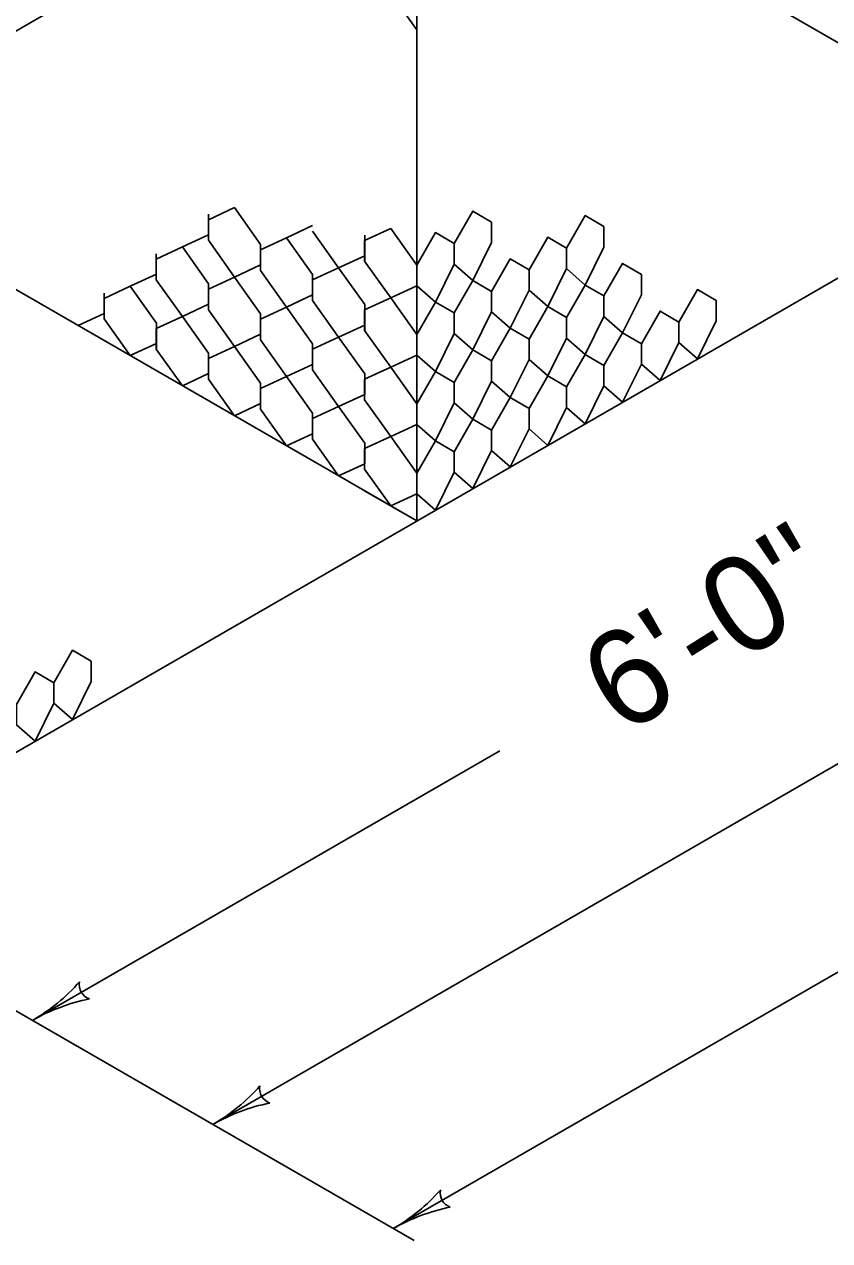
# Model space of a CAD drawing. Extents: x 997.6 to 1037.5, y 998.9 to 1022.9.
# Drawn here: x 1028.025 to 1029.699, y 1006.961 to 1009.49 of the extents above; entities that cross this region are included whole.
import ezdxf

# ---------------------------------------------------------------- set-up
doc = ezdxf.new("R2010")
doc.units = 0
doc.layers.add('Level 1', color=7, linetype='Continuous')

msp = doc.modelspace()

# ---------------------------------------------------------------- linework, layer by layer
at = {"layer": 'Level 1'}
for p, q in [((1027.5418, 1009.2078), (1030.1398, 1010.7078)), ((1028.8408, 1008.4578), (1028.8408, 1010.1898)), ((1026.2428, 1008.4578), (1028.8408, 1009.9578)), ((1028.8408, 1009.9578), (1030.1398, 1009.2078)), ((1028.7867, 1009.5553), (1028.8408, 1009.4788)), ((1027.5418, 1007.7078), (1030.1398, 1009.2078)), ((1028.8408, 1008.4578), (1027.5418, 1009.2078)), ((1028.4619, 1009.1093), (1028.4078, 1009.084)), ((1028.4078, 1009.053), (1028.4078, 1009.0955)), ((1028.4078, 1009.0528), (1028.4078, 1009.0954)), ((1028.4078, 1009.0526), (1028.4078, 1009.0952)), ((1028.4619, 1009.1093), (1028.5161, 1009.0327)), ((1028.4078, 1009.0417), (1028.4078, 1009.0843)), ((1028.4078, 1009.0416), (1028.4078, 1009.0843)), ((1028.4078, 1009.0417), (1028.4078, 1009.0843)), ((1028.4078, 1009.0416), (1028.4078, 1009.0843)), ((1028.4078, 1009.0417), (1028.4078, 1009.0843)), ((1028.4078, 1009.0416), (1028.4078, 1009.0843)), ((1028.4078, 1009.0417), (1028.4078, 1009.0843)), ((1028.4078, 1009.0416), (1028.4078, 1009.0843)), ((1028.4078, 1009.0417), (1028.4078, 1009.0843)), ((1028.4078, 1009.0417), (1028.4078, 1009.0843)), ((1028.4078, 1009.0416), (1028.4078, 1009.0843)), ((1028.4078, 1009.0416), (1028.4078, 1009.0843)), ((1028.4078, 1009.0416), (1028.4078, 1009.0843)), ((1028.4078, 1009.0416), (1028.4078, 1009.0843)), ((1028.4078, 1009.0416), (1028.4078, 1009.0843)), ((1028.4078, 1009.0417), (1028.4078, 1009.0843)), ((1028.4078, 1009.0415), (1028.4078, 1009.0842)), ((1028.4078, 1009.0415), (1028.4078, 1009.0842)), ((1028.4078, 1009.0415), (1028.4078, 1009.0842)), ((1028.4078, 1009.0415), (1028.4078, 1009.0842)), ((1028.4078, 1009.0415), (1028.4078, 1009.0842)), ((1028.4078, 1009.0415), (1028.4078, 1009.0842)), ((1028.4078, 1009.0413), (1028.4078, 1009.084)), ((1028.5701, 1009.0467), (1028.6243, 1009.0718)), ((1028.7866, 1009.0661), (1028.7325, 1009.0408)), ((1028.7866, 1009.0661), (1028.8408, 1008.9895)), ((1028.3536, 1009.0275), (1028.4078, 1009.0527)), ((1028.4619, 1008.965), (1028.4078, 1009.0413)), ((1028.5701, 1009.0467), (1028.5159, 1009.0215)), ((1028.5701, 1009.0467), (1028.6243, 1008.9702)), ((1028.6784, 1008.9843), (1028.6243, 1009.0606)), ((1028.7325, 1008.9984), (1028.7325, 1009.0411)), ((1028.7325, 1008.9984), (1028.7325, 1009.0411)), ((1028.7325, 1008.9984), (1028.7325, 1009.0411)), ((1028.7325, 1008.9984), (1028.7325, 1009.0411)), ((1028.7325, 1008.9983), (1028.7325, 1009.041)), ((1028.7325, 1008.9983), (1028.7325, 1009.041)), ((1028.7325, 1008.9983), (1028.7325, 1009.041)), ((1028.7325, 1008.9983), (1028.7325, 1009.041)), ((1028.7325, 1008.9983), (1028.7325, 1009.041)), ((1028.7325, 1008.9983), (1028.7325, 1009.041)), ((1028.7325, 1008.9982), (1028.7325, 1009.0408)), ((1028.7326, 1009.0098), (1028.7326, 1009.0523)), ((1028.7326, 1009.0097), (1028.7326, 1009.0523)), ((1028.7326, 1009.0094), (1028.7326, 1009.052)), ((1028.7326, 1008.9985), (1028.7326, 1009.0412)), ((1028.7326, 1008.9985), (1028.7326, 1009.0412)), ((1028.7326, 1008.9985), (1028.7326, 1009.0412)), ((1028.7326, 1008.9985), (1028.7326, 1009.0412)), ((1028.7326, 1008.9985), (1028.7326, 1009.0412)), ((1028.7326, 1008.9985), (1028.7326, 1009.0412)), ((1028.7326, 1008.9985), (1028.7326, 1009.0412)), ((1028.7326, 1008.9984), (1028.7326, 1009.0411)), ((1028.7326, 1008.9984), (1028.7326, 1009.0411)), ((1028.7326, 1008.9984), (1028.7326, 1009.0411)), ((1028.7326, 1008.9984), (1028.7326, 1009.0411)), ((1028.7326, 1008.9984), (1028.7326, 1009.0411)), ((1028.3536, 1009.0275), (1028.2994, 1009.0022)), ((1028.2995, 1008.9708), (1028.2995, 1009.0133)), ((1028.3536, 1009.0275), (1028.4078, 1008.9509)), ((1028.5159, 1008.979), (1028.5159, 1009.0217)), ((1028.5159, 1008.979), (1028.5159, 1009.0217)), ((1028.5159, 1008.979), (1028.5159, 1009.0217)), ((1028.5159, 1008.979), (1028.5159, 1009.0217)), ((1028.5159, 1008.979), (1028.5159, 1009.0217)), ((1028.5159, 1008.979), (1028.5159, 1009.0217)), ((1028.5159, 1008.979), (1028.5159, 1009.0217)), ((1028.5159, 1008.979), (1028.5159, 1009.0217)), ((1028.5159, 1008.979), (1028.5159, 1009.0217)), ((1028.5159, 1008.9789), (1028.5159, 1009.0216)), ((1028.5159, 1008.9788), (1028.5159, 1009.0215)), ((1028.516, 1008.99), (1028.516, 1009.0326)), ((1028.516, 1008.9792), (1028.516, 1009.0218)), ((1028.516, 1008.9791), (1028.516, 1009.0218)), ((1028.5161, 1008.9904), (1028.5161, 1009.033)), ((1028.5161, 1008.9903), (1028.5161, 1009.0328)), ((1028.5161, 1008.9792), (1028.5161, 1009.0218)), ((1028.5161, 1008.9792), (1028.5161, 1009.0218)), ((1028.5161, 1008.9792), (1028.5161, 1009.0218)), ((1028.5161, 1008.9792), (1028.5161, 1009.0218)), ((1028.5161, 1008.9792), (1028.5161, 1009.0218)), ((1028.5161, 1008.979), (1028.5161, 1009.0217)), ((1028.5161, 1008.979), (1028.5161, 1009.0217)), ((1028.5161, 1008.979), (1028.5161, 1009.0217)), ((1028.5161, 1008.979), (1028.5161, 1009.0217)), ((1028.5161, 1008.979), (1028.5161, 1009.0217)), ((1028.2994, 1008.9595), (1028.2994, 1009.0022)), ((1028.4619, 1008.965), (1028.5161, 1008.9902)), ((1028.6784, 1008.9843), (1028.7326, 1009.0094)), ((1028.7866, 1008.9218), (1028.7325, 1008.9982)), ((1028.2454, 1008.9458), (1028.2996, 1008.9709)), ((1028.4619, 1008.965), (1028.4078, 1008.9398)), ((1028.4619, 1008.965), (1028.5161, 1008.8885)), ((1028.5701, 1008.9025), (1028.5159, 1008.9788)), ((1028.6784, 1008.9843), (1028.6243, 1008.959)), ((1028.6243, 1008.928), (1028.6243, 1008.9705)), ((1028.6243, 1008.9278), (1028.6243, 1008.9704)), ((1028.6243, 1008.9276), (1028.6243, 1008.9702)), ((1028.6784, 1008.9843), (1028.7326, 1008.9077)), ((1028.2454, 1008.9458), (1028.1913, 1008.9205)), ((1028.2454, 1008.9458), (1028.2996, 1008.8692)), ((1028.3536, 1008.8832), (1028.2994, 1008.9595)), ((1028.4078, 1008.9083), (1028.4078, 1008.9508)), ((1028.4078, 1008.8971), (1028.4078, 1008.9398)), ((1028.6243, 1008.9167), (1028.6243, 1008.9593)), ((1028.6243, 1008.9166), (1028.6243, 1008.9593)), ((1028.6243, 1008.9167), (1028.6243, 1008.9593)), ((1028.6243, 1008.9166), (1028.6243, 1008.9593)), ((1028.6243, 1008.9167), (1028.6243, 1008.9593)), ((1028.6243, 1008.9166), (1028.6243, 1008.9593)), ((1028.6243, 1008.9167), (1028.6243, 1008.9593)), ((1028.6243, 1008.9166), (1028.6243, 1008.9593)), ((1028.6243, 1008.9167), (1028.6243, 1008.9593)), ((1028.6243, 1008.9167), (1028.6243, 1008.9593)), ((1028.6243, 1008.9166), (1028.6243, 1008.9593)), ((1028.6243, 1008.9166), (1028.6243, 1008.9593)), ((1028.6243, 1008.9166), (1028.6243, 1008.9593)), ((1028.6243, 1008.9166), (1028.6243, 1008.9593)), ((1028.6243, 1008.9166), (1028.6243, 1008.9593)), ((1028.6243, 1008.9167), (1028.6243, 1008.9593)), ((1028.6243, 1008.9165), (1028.6243, 1008.9592)), ((1028.6243, 1008.9165), (1028.6243, 1008.9592)), ((1028.6243, 1008.9165), (1028.6243, 1008.9592)), ((1028.6243, 1008.9165), (1028.6243, 1008.9592)), ((1028.6243, 1008.9165), (1028.6243, 1008.9592)), ((1028.6243, 1008.9165), (1028.6243, 1008.9592)), ((1028.6243, 1008.9163), (1028.6243, 1008.959)), ((1028.7866, 1008.9218), (1028.8408, 1008.947)), ((1028.1912, 1008.8778), (1028.1912, 1008.9204)), ((1028.1912, 1008.8778), (1028.1912, 1008.9204)), ((1028.1913, 1008.8892), (1028.1913, 1008.9317)), ((1028.1913, 1008.8778), (1028.1913, 1008.9205)), ((1028.1913, 1008.8778), (1028.1913, 1008.9205)), ((1028.1913, 1008.8778), (1028.1913, 1008.9205)), ((1028.1913, 1008.8778), (1028.1913, 1008.9205)), ((1028.5701, 1008.9025), (1028.6243, 1008.9277)), ((1028.6784, 1008.84), (1028.6243, 1008.9163)), ((1028.7866, 1008.9218), (1028.7325, 1008.8966)), ((1028.7866, 1008.9218), (1028.8408, 1008.8453)), ((1028.1371, 1008.864), (1028.1913, 1008.8892)), ((1028.3536, 1008.8832), (1028.4078, 1008.9083)), ((1028.4619, 1008.8208), (1028.4078, 1008.8971)), ((1028.5701, 1008.9025), (1028.5159, 1008.8772)), ((1028.516, 1008.8458), (1028.516, 1008.8883)), ((1028.5701, 1008.9025), (1028.6243, 1008.8259)), ((1028.7325, 1008.8542), (1028.7325, 1008.8968)), ((1028.7325, 1008.8542), (1028.7325, 1008.8968)), ((1028.7325, 1008.8542), (1028.7325, 1008.8968)), ((1028.7325, 1008.8542), (1028.7325, 1008.8968)), ((1028.7325, 1008.8542), (1028.7325, 1008.8968)), ((1028.7325, 1008.8541), (1028.7325, 1008.8968)), ((1028.7325, 1008.8541), (1028.7325, 1008.8968)), ((1028.7325, 1008.8541), (1028.7325, 1008.8968)), ((1028.7325, 1008.8541), (1028.7325, 1008.8968)), ((1028.7325, 1008.854), (1028.7325, 1008.8967)), ((1028.7325, 1008.8539), (1028.7325, 1008.8966)), ((1028.7326, 1008.8655), (1028.7326, 1008.9081)), ((1028.7326, 1008.8655), (1028.7326, 1008.908)), ((1028.7326, 1008.8652), (1028.7326, 1008.9077)), ((1028.7326, 1008.8543), (1028.7326, 1008.897)), ((1028.7326, 1008.8543), (1028.7326, 1008.8969)), ((1028.7326, 1008.8543), (1028.7326, 1008.8969)), ((1028.7326, 1008.8543), (1028.7326, 1008.8969)), ((1028.7326, 1008.8543), (1028.7326, 1008.8969)), ((1028.7326, 1008.8543), (1028.7326, 1008.8969)), ((1028.7326, 1008.8542), (1028.7326, 1008.8968)), ((1028.7326, 1008.8542), (1028.7326, 1008.8968)), ((1028.7326, 1008.8542), (1028.7326, 1008.8968)), ((1028.7326, 1008.8542), (1028.7326, 1008.8968)), ((1028.7326, 1008.8542), (1028.7326, 1008.8968)), ((1028.7326, 1008.8542), (1028.7326, 1008.8968)), ((1028.2454, 1008.8015), (1028.1913, 1008.8778)), ((1028.3536, 1008.8832), (1028.2994, 1008.858)), ((1028.2996, 1008.8267), (1028.2996, 1008.8692)), ((1028.3536, 1008.8832), (1028.4078, 1008.8067)), ((1028.5159, 1008.8345), (1028.5159, 1008.8772)), ((1028.6784, 1008.84), (1028.7326, 1008.8652)), ((1028.2994, 1008.8153), (1028.2994, 1008.858)), ((1028.2994, 1008.8153), (1028.2994, 1008.858)), ((1028.2995, 1008.8154), (1028.2995, 1008.8581)), ((1028.2996, 1008.8153), (1028.2996, 1008.858)), ((1028.2996, 1008.8153), (1028.2996, 1008.858)), ((1028.4619, 1008.8208), (1028.5161, 1008.8459)), ((1028.5701, 1008.7582), (1028.5159, 1008.8345)), ((1028.6784, 1008.84), (1028.6243, 1008.8148)), ((1028.6784, 1008.84), (1028.7326, 1008.7635)), ((1028.7866, 1008.7776), (1028.7325, 1008.8539)), ((1028.2454, 1008.8015), (1028.2996, 1008.8267)), ((1028.3536, 1008.739), (1028.2994, 1008.8153)), ((1028.4619, 1008.8208), (1028.4078, 1008.7955)), ((1028.4619, 1008.8208), (1028.5161, 1008.7442)), ((1028.6243, 1008.7833), (1028.6243, 1008.8258)), ((1028.6243, 1008.7721), (1028.6243, 1008.8148)), ((1028.4077, 1008.7528), (1028.4077, 1008.7954)), ((1028.4078, 1008.7642), (1028.4078, 1008.8067)), ((1028.4078, 1008.7528), (1028.4078, 1008.7955)), ((1028.4078, 1008.7528), (1028.4078, 1008.7955)), ((1028.4078, 1008.7528), (1028.4078, 1008.7955)), ((1028.5701, 1008.7582), (1028.6243, 1008.7833)), ((1028.7866, 1008.7776), (1028.8408, 1008.8028)), ((1028.3536, 1008.739), (1028.4078, 1008.7642)), ((1028.5701, 1008.7582), (1028.5159, 1008.733)), ((1028.5701, 1008.7582), (1028.6243, 1008.6817)), ((1028.6784, 1008.6958), (1028.6243, 1008.7721)), ((1028.7866, 1008.7776), (1028.7325, 1008.7523)), ((1028.7326, 1008.7209), (1028.7326, 1008.7635)), ((1028.7866, 1008.7776), (1028.8408, 1008.701)), ((1028.4619, 1008.6765), (1028.4078, 1008.7528)), ((1028.5159, 1008.6903), (1028.5159, 1008.733)), ((1028.516, 1008.6904), (1028.516, 1008.7331)), ((1028.5161, 1008.7017), (1028.5161, 1008.7442)), ((1028.5161, 1008.6903), (1028.5161, 1008.733)), ((1028.7325, 1008.7097), (1028.7325, 1008.7523)), ((1028.6784, 1008.6958), (1028.7326, 1008.7209)), ((1028.7866, 1008.6333), (1028.7325, 1008.7097)), ((1028.4619, 1008.6765), (1028.5161, 1008.7017)), ((1028.5701, 1008.614), (1028.5159, 1008.6903)), ((1028.6784, 1008.6958), (1028.6243, 1008.6705)), ((1028.6243, 1008.6392), (1028.6243, 1008.6817)), ((1028.6784, 1008.6958), (1028.7326, 1008.6192)), ((1028.6243, 1008.6278), (1028.6243, 1008.6705)), ((1028.6243, 1008.6278), (1028.6243, 1008.6705)), ((1028.7866, 1008.6333), (1028.8408, 1008.6585)), ((1028.5701, 1008.614), (1028.6243, 1008.6392)), ((1028.7866, 1008.6333), (1028.7325, 1008.6081)), ((1028.7866, 1008.6333), (1028.8408, 1008.5568)), ((1028.6784, 1008.5515), (1028.6243, 1008.6278)), ((1028.7325, 1008.5654), (1028.7325, 1008.6081)), ((1028.7326, 1008.5767), (1028.7326, 1008.6192)), ((1028.8408, 1008.5568), (1028.8798, 1008.6245)), ((1028.8798, 1008.6245), (1028.9186, 1008.6017)), ((1028.9186, 1008.6017), (1028.9186, 1008.5592)), ((1028.6784, 1008.5515), (1028.7326, 1008.5767)), ((1028.7866, 1008.4891), (1028.7325, 1008.5654)), ((1028.8408, 1008.5143), (1028.8408, 1008.5568)), ((1028.8408, 1008.5143), (1028.8408, 1008.5568)), ((1028.8408, 1008.5143), (1028.8408, 1008.5568)), ((1028.9186, 1008.5592), (1028.8798, 1008.4803)), ((1028.7325, 1008.5203), (1028.8408, 1008.4578)), ((1028.7866, 1008.4891), (1028.8408, 1008.5143)), ((1028.8798, 1008.4803), (1028.8408, 1008.5143)), ((1028.7919, 1006.9862), (1031.3896, 1008.4857)), ((1028.4168, 1007.2027), (1030.1528, 1008.2048)), ((1028.0418, 1007.4192), (1029.0133, 1007.98)), ((1027.6283, 1007.6578), (1028.8352, 1006.9612))]:
    msp.add_line(p, q, dxfattribs=at)
for points in [[(1028.9186, 1009.0345), (1028.9575, 1009.1022), (1028.9964, 1009.0793), (1028.9964, 1009.0368), (1028.9575, 1008.9579), (1028.9186, 1008.9919), (1028.9186, 1009.0345)], [(1029.1519, 1009.025), (1029.1909, 1009.0927), (1029.2298, 1009.0698), (1029.2298, 1009.0273), (1029.1909, 1008.9484), (1029.1519, 1008.9824), (1029.1519, 1009.025)], [(1028.8408, 1008.9895), (1028.8798, 1009.0573), (1028.9186, 1009.0345), (1028.9186, 1008.9919), (1028.8798, 1008.913), (1028.8408, 1008.947), (1028.8408, 1008.9895)], [(1029.0742, 1008.98), (1029.1131, 1009.0478), (1029.1519, 1009.025), (1029.1519, 1008.9824), (1029.1131, 1008.9035), (1029.0742, 1008.9375), (1029.0742, 1008.98)], [(1028.9964, 1008.9352), (1029.0353, 1009.0028), (1029.0742, 1008.98), (1029.0742, 1008.9375), (1029.0353, 1008.8586), (1028.9964, 1008.8926), (1028.9964, 1008.9352)], [(1029.2298, 1008.9257), (1029.2687, 1008.9933), (1029.3076, 1008.9705), (1029.3076, 1008.928), (1029.2687, 1008.8491), (1029.2298, 1008.8831), (1029.2298, 1008.9257)], [(1028.9186, 1008.8902), (1028.9575, 1008.9579), (1028.9964, 1008.9352), (1028.9964, 1008.8926), (1028.9575, 1008.8137), (1028.9186, 1008.8477), (1028.9186, 1008.8902)], [(1029.1519, 1008.8807), (1029.1909, 1008.9484), (1029.2298, 1008.9257), (1029.2298, 1008.8831), (1029.1909, 1008.8042), (1029.1519, 1008.8382), (1029.1519, 1008.8807)], [(1029.3853, 1008.8712), (1029.4243, 1008.9389), (1029.4631, 1008.9162), (1029.4631, 1008.8736), (1029.4243, 1008.7947), (1029.3853, 1008.8287), (1029.3853, 1008.8712)], [(1028.8408, 1008.8453), (1028.8798, 1008.913), (1028.9186, 1008.8902), (1028.9186, 1008.8477), (1028.8798, 1008.7688), (1028.8408, 1008.8028), (1028.8408, 1008.8453)], [(1029.0742, 1008.8358), (1029.1131, 1008.9035), (1029.1519, 1008.8807), (1029.1519, 1008.8382), (1029.1131, 1008.7593), (1029.0742, 1008.7933), (1029.0742, 1008.8358)], [(1029.3076, 1008.8263), (1029.3464, 1008.894), (1029.3853, 1008.8712), (1029.3853, 1008.8287), (1029.3464, 1008.7498), (1029.3076, 1008.7838), (1029.3076, 1008.8263)], [(1028.9964, 1008.7908), (1029.0353, 1008.8586), (1029.0742, 1008.8358), (1029.0742, 1008.7933), (1029.0353, 1008.7143), (1028.9964, 1008.7483), (1028.9964, 1008.7908)], [(1029.2298, 1008.7813), (1029.2687, 1008.8491), (1029.3076, 1008.8263), (1029.3076, 1008.7838), (1029.2687, 1008.7048), (1029.2298, 1008.7388), (1029.2298, 1008.7813)], [(1028.9186, 1008.746), (1028.9575, 1008.8137), (1028.9964, 1008.7908), (1028.9964, 1008.7483), (1028.9575, 1008.6694), (1028.9186, 1008.7034), (1028.9186, 1008.746)], [(1029.1519, 1008.7365), (1029.1909, 1008.8042), (1029.2298, 1008.7813), (1029.2298, 1008.7388), (1029.1909, 1008.6599), (1029.1519, 1008.6939), (1029.1519, 1008.7365)], [(1028.8408, 1008.701), (1028.8798, 1008.7688), (1028.9186, 1008.746), (1028.9186, 1008.7034), (1028.8798, 1008.6245), (1028.8408, 1008.6585), (1028.8408, 1008.701)], [(1029.0742, 1008.6915), (1029.1131, 1008.7593), (1029.1519, 1008.7365), (1029.1519, 1008.6939), (1029.1131, 1008.615), (1029.0742, 1008.649), (1029.0742, 1008.6915)], [(1028.9964, 1008.6467), (1029.0353, 1008.7143), (1029.0742, 1008.6915), (1029.0742, 1008.649), (1029.0353, 1008.5701), (1028.9964, 1008.6041), (1028.9964, 1008.6467)], [(1028.9186, 1008.6017), (1028.9575, 1008.6694), (1028.9964, 1008.6467), (1028.9964, 1008.6041), (1028.9575, 1008.5252), (1028.9186, 1008.5592), (1028.9186, 1008.6017)], [(1028.8408, 1008.5568), (1028.8798, 1008.6245), (1028.9186, 1008.6017), (1028.9186, 1008.5592), (1028.8798, 1008.4803), (1028.8408, 1008.5143), (1028.8408, 1008.5568)], [(1028.0863, 1008.1213), (1028.1253, 1008.189), (1028.1641, 1008.1662), (1028.1641, 1008.1237), (1028.1253, 1008.0447), (1028.0863, 1008.0787), (1028.0863, 1008.1213)], [(1028.0086, 1008.0763), (1028.0474, 1008.144), (1028.0863, 1008.1213), (1028.0863, 1008.0787), (1028.0474, 1007.9998), (1028.0086, 1008.0338), (1028.0086, 1008.0763)]]:
    msp.add_lwpolyline(points, dxfattribs=at)
for centre, radius, start, end in [((1027.8464, 1007.7577), 0.3909, 300, 318.6688), ((1028.1706, 1007.4935), 0.0313, 168.7746, 250.8913), ((1028.2373, 1007.0806), 0.3909, 101.3472, 119.9939), ((1027.8464, 1007.7577), 0.3909, 299.9878, 300), ((1028.2214, 1007.5412), 0.3909, 299.9953, 318.6641), ((1028.5456, 1007.277), 0.0313, 168.7699, 250.8866), ((1028.6123, 1006.8641), 0.3909, 101.3425, 119.9892), ((1028.2214, 1007.5412), 0.3909, 299.9831, 299.9953), ((1028.5965, 1007.3247), 0.3909, 299.9964, 318.6652), ((1028.9207, 1007.0605), 0.0313, 168.771, 250.8877), ((1028.9874, 1006.6476), 0.3909, 101.3435, 119.9903), ((1028.5965, 1007.3247), 0.3909, 299.9842, 299.9964)]:
    msp.add_arc(centre, radius, start, end, dxfattribs=at)

# ---------------------------------------------------------------- texts
msp.add_text("6'-0''", height=0.2, rotation=32.0526, dxfattribs=at).set_placement((1029.2683, 1008.0088))

doc.saveas('drawing.dxf')
